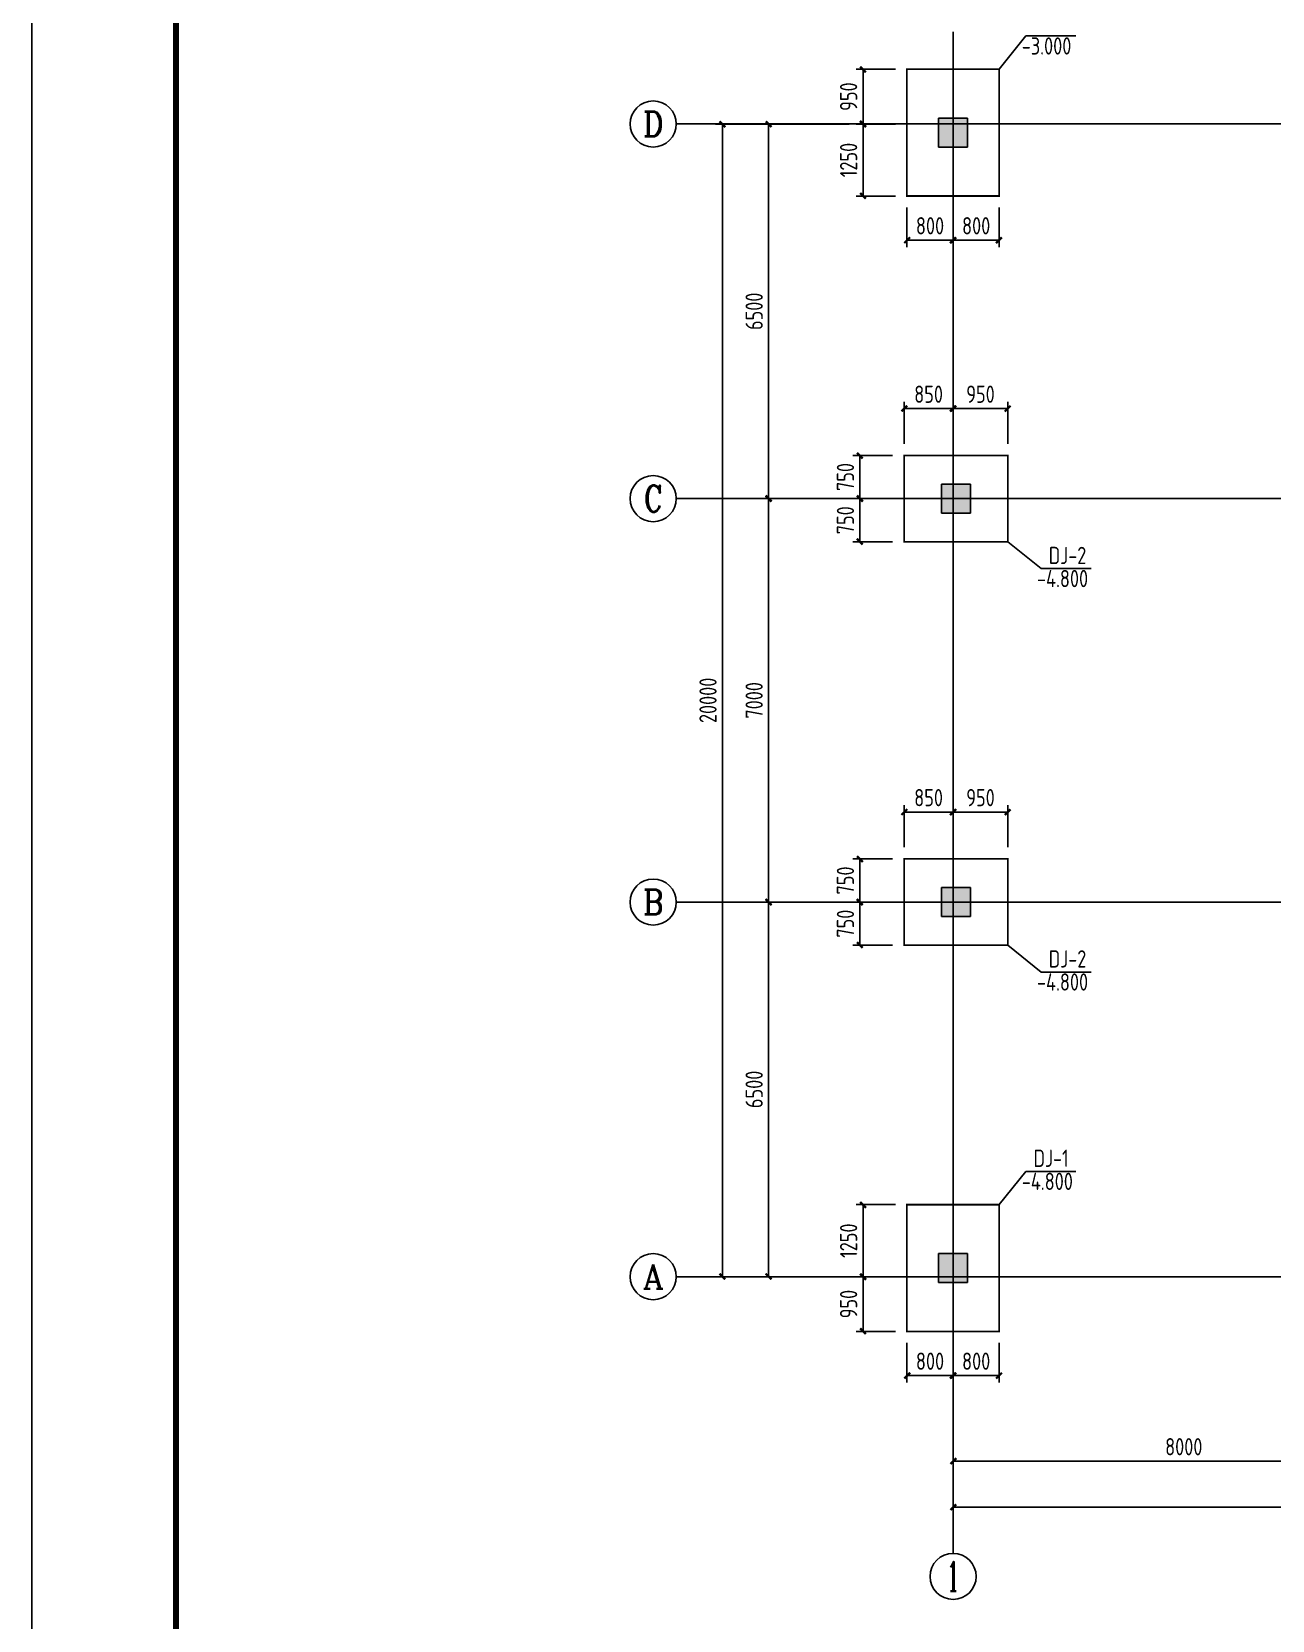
# Model space of a CAD drawing. Header units: millimetres. Extents: x 866561 to 876967, y 40200 to 44891.
# Drawn here: x 867507.5 to 867722.6, y 40426.1 to 40701.8 of the extents above; entities that cross this region are included whole.
import ezdxf
from ezdxf.enums import TextEntityAlignment as Align

# ---------------------------------------------------------------- set-up
doc = ezdxf.new("R2010")
doc.units = ezdxf.units.MM
doc.header["$LTSCALE"] = 1000
doc.header["$MEASUREMENT"] = 0
doc.linetypes.add('DOTE', pattern=[2.42, 2, -0.2, 0.02, -0.2])
for name, color, linetype in [('AXIS', 3, 'Continuous'), ('AXIS_TEXT', 7, 'Continuous'), ('DIM', 7, 'Continuous'), ('DOTE', 1, 'DOTE'), ('基础', 4, 'Continuous'), ('柱集中标注', 2, 'Continuous'), ('标注', 7, 'Continuous'), ('檩条', 34, 'Continuous')]:
    doc.layers.add(name, color=color, linetype=linetype)
doc.styles.add('_TCH_AXIS', font='COMPLEX', dxfattribs={"bigfont": 'GBCBIG'})
doc.styles.add('COMPLEX', font='COMPLEX')
doc.styles.add('GBHZ', font='gbenor.shx', dxfattribs={"width": 0.9, "bigfont": 'gbcbig.shx'})
doc.dimstyles.new('Y100', dxfattribs={"dimscale": 0, "dimtxt": 3, "dimasz": 0.01, "dimexe": 1.2, "dimexo": 2, "dimgap": 1, "dimtad": 1, "dimdec": 0, "dimlfac": 100, "dimzin": 0, "dimdsep": 46, "dimtxsty": 'GBHZ', "dimblk": 'DX', "dimcen": 0.09, "dimdle": 1, "dimclrd": 7, "dimclre": 7, "dimclrt": 7, "dimadec": 0, "dimazin": 0, "dimtfac": 1, "dimtdec": 0, "dimtix": 1, "dimtmove": 2, "dimatfit": 3, "dimldrblk": 'DX', "dimfxl": 0, "dimtolj": 1, "dimtzin": 0, "dimarcsym": 0})

# ---------------------------------------------------------------- blocks, each defined once
blk = doc.blocks.new('_AXISO')
blk.add_circle((0, 0), 0.5)
at = {"layer": 'AXIS_TEXT', "style": 'COMPLEX', "width": 1.041667}
blk.add_attdef('A', text='', height=0.56, dxfattribs=at).set_placement((-0.25, -0.28), (0.25, -0.28), align=Align.FIT)
blk = doc.blocks.new('DX')
at = {"color": 0, "linetype": 'ByBlock', "const_width": 40}
blk.add_lwpolyline([(-54, -51), (46, 49)], dxfattribs=at)
blk = doc.blocks.new('*D175')
at = {"layer": 'Defpoints', "color": 0, "transparency": 16777216}
for p in [(867667.25, 40469.75), (867747.25, 40469.75), (867747.25, 40453.75)]:
    blk.add_point(p, dxfattribs=at)
at = {"layer": 'dim', "color": 7, "lineweight": -2, "transparency": 16777216}
for p, q in [((867667.25, 40467.75), (867667.25, 40452.55)), ((867747.25, 40467.75), (867747.25, 40452.55)), ((867667.26, 40453.75), (867747.24, 40453.75))]:
    blk.add_line(p, q, dxfattribs=at)
at = {"layer": 'dim', "color": 7, "lineweight": -2, "transparency": 16777216, "xscale": 0.01, "yscale": 0.01, "zscale": 0.01, "rotation": 180}
blk.add_blockref('DX', (867667.25, 40453.75), dxfattribs=at)
at = {"layer": 'dim', "color": 7, "lineweight": -2, "transparency": 16777216, "xscale": 0.01, "yscale": 0.01, "zscale": 0.01}
blk.add_blockref('DX', (867747.25, 40453.75), dxfattribs=at)
at = {"layer": 'dim', "color": 7, "transparency": 16777216, "insert": (867707.25, 40456.25), "char_height": 3, "attachment_point": 5, "style": 'GBHZ'}
blk.add_mtext('\\A1;8000', dxfattribs=at)
blk = doc.blocks.new('*D181')
at = {"layer": 'Defpoints', "color": 0, "transparency": 16777216}
for p in [(867667.25, 40469.75), (868147.25, 40469.75), (867667.25, 40445.75)]:
    blk.add_point(p, dxfattribs=at)
at = {"layer": 'dim', "color": 7, "lineweight": -2, "transparency": 16777216}
for p, q in [((867667.25, 40467.75), (867667.25, 40444.55)), ((868147.25, 40467.75), (868147.25, 40444.55)), ((868147.24, 40445.75), (867667.26, 40445.75))]:
    blk.add_line(p, q, dxfattribs=at)
at = {"layer": 'dim', "color": 7, "lineweight": -2, "transparency": 16777216, "xscale": 0.01, "yscale": 0.01, "zscale": 0.01, "rotation": 180}
blk.add_blockref('DX', (867667.25, 40445.75), dxfattribs=at)
at = {"layer": 'dim', "color": 7, "lineweight": -2, "transparency": 16777216, "xscale": 0.01, "yscale": 0.01, "zscale": 0.01}
blk.add_blockref('DX', (868147.25, 40445.75), dxfattribs=at)
at = {"layer": 'dim', "color": 7, "transparency": 16777216, "insert": (867907.25, 40448.25), "char_height": 3, "attachment_point": 5, "style": 'GBHZ'}
blk.add_mtext('\\A1;48000', dxfattribs=at)
blk = doc.blocks.new('*D182')
at = {"layer": 'Defpoints', "color": 0, "transparency": 16777216}
for p in [(867635.25, 40550.75), (867651.25, 40550.75), (867651.25, 40485.75)]:
    blk.add_point(p, dxfattribs=at)
at = {"layer": 'dim', "color": 7, "lineweight": -2, "transparency": 16777216}
for p, q in [((867649.25, 40550.75), (867634.05, 40550.75)), ((867635.25, 40485.76), (867635.25, 40550.74)), ((867649.25, 40485.75), (867634.05, 40485.75))]:
    blk.add_line(p, q, dxfattribs=at)
at = {"layer": 'dim', "color": 7, "lineweight": -2, "transparency": 16777216, "xscale": 0.01, "yscale": 0.01, "zscale": 0.01}
for p, rotation in [((867635.25, 40550.75), 90), ((867635.25, 40485.75), 270)]:
    blk.add_blockref('DX', p, dxfattribs=dict(at, rotation=rotation))
at = {"layer": 'dim', "color": 7, "transparency": 16777216, "insert": (867632.75, 40518.25), "char_height": 3, "attachment_point": 5, "rotation": 90, "style": 'GBHZ'}
blk.add_mtext('\\A1;6500', dxfattribs=at)
blk = doc.blocks.new('*D183')
at = {"layer": 'Defpoints', "color": 0, "transparency": 16777216}
for p in [(867635.25, 40620.75), (867651.25, 40620.75), (867651.25, 40550.75)]:
    blk.add_point(p, dxfattribs=at)
at = {"layer": 'dim', "color": 7, "lineweight": -2, "transparency": 16777216}
for p, q in [((867649.25, 40620.75), (867634.05, 40620.75)), ((867635.25, 40550.76), (867635.25, 40620.74)), ((867649.25, 40550.75), (867634.05, 40550.75))]:
    blk.add_line(p, q, dxfattribs=at)
at = {"layer": 'dim', "color": 7, "lineweight": -2, "transparency": 16777216, "xscale": 0.01, "yscale": 0.01, "zscale": 0.01}
for p, rotation in [((867635.25, 40620.75), 90), ((867635.25, 40550.75), 270)]:
    blk.add_blockref('DX', p, dxfattribs=dict(at, rotation=rotation))
at = {"layer": 'dim', "color": 7, "transparency": 16777216, "insert": (867632.75, 40585.75), "char_height": 3, "attachment_point": 5, "rotation": 90, "style": 'GBHZ'}
blk.add_mtext('\\A1;7000', dxfattribs=at)
blk = doc.blocks.new('*D184')
at = {"layer": 'Defpoints', "color": 0, "transparency": 16777216}
for p in [(867635.25, 40685.75), (867651.25, 40685.75), (867651.25, 40620.75)]:
    blk.add_point(p, dxfattribs=at)
at = {"layer": 'dim', "color": 7, "lineweight": -2, "transparency": 16777216}
for p, q in [((867649.25, 40685.75), (867634.05, 40685.75)), ((867635.25, 40620.76), (867635.25, 40685.74)), ((867649.25, 40620.75), (867634.05, 40620.75))]:
    blk.add_line(p, q, dxfattribs=at)
at = {"layer": 'dim', "color": 7, "lineweight": -2, "transparency": 16777216, "xscale": 0.01, "yscale": 0.01, "zscale": 0.01}
for p, rotation in [((867635.25, 40685.75), 90), ((867635.25, 40620.75), 270)]:
    blk.add_blockref('DX', p, dxfattribs=dict(at, rotation=rotation))
at = {"layer": 'dim', "color": 7, "transparency": 16777216, "insert": (867632.75, 40653.25), "char_height": 3, "attachment_point": 5, "rotation": 90, "style": 'GBHZ'}
blk.add_mtext('\\A1;6500', dxfattribs=at)
blk = doc.blocks.new('*D185')
at = {"layer": 'Defpoints', "color": 0, "transparency": 16777216}
for p in [(867651.25, 40685.75), (867627.25, 40485.75), (867651.25, 40485.75)]:
    blk.add_point(p, dxfattribs=at)
at = {"layer": 'dim', "color": 7, "lineweight": -2, "transparency": 16777216}
for p, q in [((867649.25, 40685.75), (867626.05, 40685.75)), ((867627.25, 40685.74), (867627.25, 40485.76)), ((867649.25, 40485.75), (867626.05, 40485.75))]:
    blk.add_line(p, q, dxfattribs=at)
at = {"layer": 'dim', "color": 7, "lineweight": -2, "transparency": 16777216, "xscale": 0.01, "yscale": 0.01, "zscale": 0.01}
for p, rotation in [((867627.25, 40685.75), 90), ((867627.25, 40485.75), 270)]:
    blk.add_blockref('DX', p, dxfattribs=dict(at, rotation=rotation))
at = {"layer": 'dim', "color": 7, "transparency": 16777216, "insert": (867624.75, 40585.75), "char_height": 3, "attachment_point": 5, "rotation": 90, "style": 'GBHZ'}
blk.add_mtext('\\A1;20000', dxfattribs=at)
blk = doc.blocks.new('*D411')
at = {"layer": 'Defpoints', "color": 0, "transparency": 16777216}
for p in [(867659.25, 40673.25), (867667.25, 40673.25), (867667.25, 40665.59)]:
    blk.add_point(p, dxfattribs=at)
at = {"layer": '标注', "color": 7, "lineweight": -2, "transparency": 16777216}
for p, q in [((867659.25, 40671.25), (867659.25, 40664.39)), ((867667.25, 40671.25), (867667.25, 40664.39)), ((867659.26, 40665.59), (867667.24, 40665.59))]:
    blk.add_line(p, q, dxfattribs=at)
at = {"layer": '标注', "color": 7, "lineweight": -2, "transparency": 16777216, "xscale": 0.01, "yscale": 0.01, "zscale": 0.01, "rotation": 180}
blk.add_blockref('DX', (867659.25, 40665.59), dxfattribs=at)
at = {"layer": '标注', "color": 7, "lineweight": -2, "transparency": 16777216, "xscale": 0.01, "yscale": 0.01, "zscale": 0.01}
blk.add_blockref('DX', (867667.25, 40665.59), dxfattribs=at)
at = {"layer": '标注', "color": 7, "transparency": 16777216, "insert": (867663.25, 40668.09), "char_height": 3, "attachment_point": 5, "style": 'GBHZ'}
blk.add_mtext('\\A1;800', dxfattribs=at)
blk = doc.blocks.new('*D412')
at = {"layer": 'Defpoints', "color": 0, "transparency": 16777216}
for p in [(867667.25, 40673.25), (867675.25, 40673.25), (867675.25, 40665.59)]:
    blk.add_point(p, dxfattribs=at)
at = {"layer": '标注', "color": 7, "lineweight": -2, "transparency": 16777216}
for p, q in [((867667.25, 40671.25), (867667.25, 40664.39)), ((867675.25, 40671.25), (867675.25, 40664.39)), ((867667.26, 40665.59), (867675.24, 40665.59))]:
    blk.add_line(p, q, dxfattribs=at)
at = {"layer": '标注', "color": 7, "lineweight": -2, "transparency": 16777216, "xscale": 0.01, "yscale": 0.01, "zscale": 0.01, "rotation": 180}
blk.add_blockref('DX', (867667.25, 40665.59), dxfattribs=at)
at = {"layer": '标注', "color": 7, "lineweight": -2, "transparency": 16777216, "xscale": 0.01, "yscale": 0.01, "zscale": 0.01}
blk.add_blockref('DX', (867675.25, 40665.59), dxfattribs=at)
at = {"layer": '标注', "color": 7, "transparency": 16777216, "insert": (867671.25, 40668.09), "char_height": 3, "attachment_point": 5, "style": 'GBHZ'}
blk.add_mtext('\\A1;800', dxfattribs=at)
blk = doc.blocks.new('*D413')
at = {"layer": 'Defpoints', "color": 0, "transparency": 16777216}
for p in [(867659.25, 40695.25), (867651.63, 40685.75), (867659.25, 40685.75)]:
    blk.add_point(p, dxfattribs=at)
at = {"layer": '标注', "color": 7, "lineweight": -2, "transparency": 16777216}
for p, q in [((867657.25, 40695.25), (867650.43, 40695.25)), ((867651.63, 40695.24), (867651.63, 40685.76)), ((867657.25, 40685.75), (867650.43, 40685.75))]:
    blk.add_line(p, q, dxfattribs=at)
at = {"layer": '标注', "color": 7, "lineweight": -2, "transparency": 16777216, "xscale": 0.01, "yscale": 0.01, "zscale": 0.01}
for p, rotation in [((867651.63, 40695.25), 90), ((867651.63, 40685.75), 270)]:
    blk.add_blockref('DX', p, dxfattribs=dict(at, rotation=rotation))
at = {"layer": '标注', "color": 7, "transparency": 16777216, "insert": (867649.13, 40690.5), "char_height": 3, "attachment_point": 5, "rotation": 90, "style": 'GBHZ'}
blk.add_mtext('\\A1;950', dxfattribs=at)
blk = doc.blocks.new('*D414')
at = {"layer": 'Defpoints', "color": 0, "transparency": 16777216}
for p in [(867659.25, 40685.75), (867651.63, 40673.25), (867659.25, 40673.25)]:
    blk.add_point(p, dxfattribs=at)
at = {"layer": '标注', "color": 7, "lineweight": -2, "transparency": 16777216}
for p, q in [((867657.25, 40685.75), (867650.43, 40685.75)), ((867651.63, 40685.74), (867651.63, 40673.26)), ((867657.25, 40673.25), (867650.43, 40673.25))]:
    blk.add_line(p, q, dxfattribs=at)
at = {"layer": '标注', "color": 7, "lineweight": -2, "transparency": 16777216, "xscale": 0.01, "yscale": 0.01, "zscale": 0.01}
for p, rotation in [((867651.63, 40685.75), 90), ((867651.63, 40673.25), 270)]:
    blk.add_blockref('DX', p, dxfattribs=dict(at, rotation=rotation))
at = {"layer": '标注', "color": 7, "transparency": 16777216, "insert": (867649.13, 40679.5), "char_height": 3, "attachment_point": 5, "rotation": 90, "style": 'GBHZ'}
blk.add_mtext('\\A1;1250', dxfattribs=at)
blk = doc.blocks.new('*D439')
at = {"layer": 'Defpoints', "color": 0, "transparency": 16777216}
for p in [(867659.25, 40476.25), (867667.25, 40476.25), (867667.25, 40468.59)]:
    blk.add_point(p, dxfattribs=at)
at = {"layer": '标注', "color": 7, "lineweight": -2, "transparency": 16777216}
for p, q in [((867659.25, 40474.25), (867659.25, 40467.39)), ((867667.25, 40474.25), (867667.25, 40467.39)), ((867659.26, 40468.59), (867667.24, 40468.59))]:
    blk.add_line(p, q, dxfattribs=at)
at = {"layer": '标注', "color": 7, "lineweight": -2, "transparency": 16777216, "xscale": 0.01, "yscale": 0.01, "zscale": 0.01, "rotation": 180}
blk.add_blockref('DX', (867659.25, 40468.59), dxfattribs=at)
at = {"layer": '标注', "color": 7, "lineweight": -2, "transparency": 16777216, "xscale": 0.01, "yscale": 0.01, "zscale": 0.01}
blk.add_blockref('DX', (867667.25, 40468.59), dxfattribs=at)
at = {"layer": '标注', "color": 7, "transparency": 16777216, "insert": (867663.25, 40471.09), "char_height": 3, "attachment_point": 5, "style": 'GBHZ'}
blk.add_mtext('\\A1;800', dxfattribs=at)
blk = doc.blocks.new('*D440')
at = {"layer": 'Defpoints', "color": 0, "transparency": 16777216}
for p in [(867667.25, 40476.25), (867675.25, 40476.25), (867675.25, 40468.59)]:
    blk.add_point(p, dxfattribs=at)
at = {"layer": '标注', "color": 7, "lineweight": -2, "transparency": 16777216}
for p, q in [((867667.25, 40474.25), (867667.25, 40467.39)), ((867675.25, 40474.25), (867675.25, 40467.39)), ((867667.26, 40468.59), (867675.24, 40468.59))]:
    blk.add_line(p, q, dxfattribs=at)
at = {"layer": '标注', "color": 7, "lineweight": -2, "transparency": 16777216, "xscale": 0.01, "yscale": 0.01, "zscale": 0.01, "rotation": 180}
blk.add_blockref('DX', (867667.25, 40468.59), dxfattribs=at)
at = {"layer": '标注', "color": 7, "lineweight": -2, "transparency": 16777216, "xscale": 0.01, "yscale": 0.01, "zscale": 0.01}
blk.add_blockref('DX', (867675.25, 40468.59), dxfattribs=at)
at = {"layer": '标注', "color": 7, "transparency": 16777216, "insert": (867671.25, 40471.09), "char_height": 3, "attachment_point": 5, "style": 'GBHZ'}
blk.add_mtext('\\A1;800', dxfattribs=at)
blk = doc.blocks.new('*D441')
at = {"layer": 'Defpoints', "color": 0, "transparency": 16777216}
for p in [(867651.63, 40485.75), (867659.25, 40485.75), (867659.25, 40476.25)]:
    blk.add_point(p, dxfattribs=at)
at = {"layer": '标注', "color": 7, "lineweight": -2, "transparency": 16777216}
for p, q in [((867657.25, 40485.75), (867650.43, 40485.75)), ((867651.63, 40476.26), (867651.63, 40485.74)), ((867657.25, 40476.25), (867650.43, 40476.25))]:
    blk.add_line(p, q, dxfattribs=at)
at = {"layer": '标注', "color": 7, "lineweight": -2, "transparency": 16777216, "xscale": 0.01, "yscale": 0.01, "zscale": 0.01}
for p, rotation in [((867651.63, 40485.75), 90), ((867651.63, 40476.25), 270)]:
    blk.add_blockref('DX', p, dxfattribs=dict(at, rotation=rotation))
at = {"layer": '标注', "color": 7, "transparency": 16777216, "insert": (867649.13, 40481), "char_height": 3, "attachment_point": 5, "rotation": 90, "style": 'GBHZ'}
blk.add_mtext('\\A1;950', dxfattribs=at)
blk = doc.blocks.new('*D442')
at = {"layer": 'Defpoints', "color": 0, "transparency": 16777216}
for p in [(867651.63, 40498.25), (867659.25, 40498.25), (867659.25, 40485.75)]:
    blk.add_point(p, dxfattribs=at)
at = {"layer": '标注', "color": 7, "lineweight": -2, "transparency": 16777216}
for p, q in [((867657.25, 40498.25), (867650.43, 40498.25)), ((867651.63, 40485.76), (867651.63, 40498.24)), ((867657.25, 40485.75), (867650.43, 40485.75))]:
    blk.add_line(p, q, dxfattribs=at)
at = {"layer": '标注', "color": 7, "lineweight": -2, "transparency": 16777216, "xscale": 0.01, "yscale": 0.01, "zscale": 0.01}
for p, rotation in [((867651.63, 40498.25), 90), ((867651.63, 40485.75), 270)]:
    blk.add_blockref('DX', p, dxfattribs=dict(at, rotation=rotation))
at = {"layer": '标注', "color": 7, "transparency": 16777216, "insert": (867649.13, 40492), "char_height": 3, "attachment_point": 5, "rotation": 90, "style": 'GBHZ'}
blk.add_mtext('\\A1;1250', dxfattribs=at)
blk = doc.blocks.new('*D463')
at = {"layer": 'Defpoints', "color": 0, "transparency": 16777216}
for p in [(867658.75, 40558.25), (867651.08, 40550.75), (867658.75, 40550.75)]:
    blk.add_point(p, dxfattribs=at)
at = {"layer": '标注', "color": 7, "lineweight": -2, "transparency": 16777216}
for p, q in [((867656.75, 40558.25), (867649.88, 40558.25)), ((867651.08, 40558.24), (867651.08, 40550.76)), ((867656.75, 40550.75), (867649.88, 40550.75))]:
    blk.add_line(p, q, dxfattribs=at)
at = {"layer": '标注', "color": 7, "lineweight": -2, "transparency": 16777216, "xscale": 0.01, "yscale": 0.01, "zscale": 0.01}
for p, rotation in [((867651.08, 40558.25), 90), ((867651.08, 40550.75), 270)]:
    blk.add_blockref('DX', p, dxfattribs=dict(at, rotation=rotation))
at = {"layer": '标注', "color": 7, "transparency": 16777216, "insert": (867648.58, 40554.5), "char_height": 3, "attachment_point": 5, "rotation": 90, "style": 'GBHZ'}
blk.add_mtext('\\A1;750', dxfattribs=at)
blk = doc.blocks.new('*D464')
at = {"layer": 'Defpoints', "color": 0, "transparency": 16777216}
for p in [(867658.75, 40550.75), (867651.08, 40543.25), (867658.75, 40543.25)]:
    blk.add_point(p, dxfattribs=at)
at = {"layer": '标注', "color": 7, "lineweight": -2, "transparency": 16777216}
for p, q in [((867656.75, 40550.75), (867649.88, 40550.75)), ((867651.08, 40550.74), (867651.08, 40543.26)), ((867656.75, 40543.25), (867649.88, 40543.25))]:
    blk.add_line(p, q, dxfattribs=at)
at = {"layer": '标注', "color": 7, "lineweight": -2, "transparency": 16777216, "xscale": 0.01, "yscale": 0.01, "zscale": 0.01}
for p, rotation in [((867651.08, 40550.75), 90), ((867651.08, 40543.25), 270)]:
    blk.add_blockref('DX', p, dxfattribs=dict(at, rotation=rotation))
at = {"layer": '标注', "color": 7, "transparency": 16777216, "insert": (867648.58, 40547), "char_height": 3, "attachment_point": 5, "rotation": 90, "style": 'GBHZ'}
blk.add_mtext('\\A1;750', dxfattribs=at)
blk = doc.blocks.new('*D465')
at = {"layer": 'Defpoints', "color": 0, "transparency": 16777216}
for p in [(867667.25, 40566.37), (867658.75, 40558.25), (867667.25, 40558.25)]:
    blk.add_point(p, dxfattribs=at)
at = {"layer": '标注', "color": 7, "lineweight": -2, "transparency": 16777216}
for p, q in [((867658.75, 40560.25), (867658.75, 40567.57)), ((867667.25, 40560.25), (867667.25, 40567.57)), ((867658.76, 40566.37), (867667.24, 40566.37))]:
    blk.add_line(p, q, dxfattribs=at)
at = {"layer": '标注', "color": 7, "lineweight": -2, "transparency": 16777216, "xscale": 0.01, "yscale": 0.01, "zscale": 0.01, "rotation": 180}
blk.add_blockref('DX', (867658.75, 40566.37), dxfattribs=at)
at = {"layer": '标注', "color": 7, "lineweight": -2, "transparency": 16777216, "xscale": 0.01, "yscale": 0.01, "zscale": 0.01}
blk.add_blockref('DX', (867667.25, 40566.37), dxfattribs=at)
at = {"layer": '标注', "color": 7, "transparency": 16777216, "insert": (867663, 40568.87), "char_height": 3, "attachment_point": 5, "style": 'GBHZ'}
blk.add_mtext('\\A1;850', dxfattribs=at)
blk = doc.blocks.new('*D466')
at = {"layer": 'Defpoints', "color": 0, "transparency": 16777216}
for p in [(867676.75, 40566.37), (867667.25, 40558.25), (867676.75, 40558.25)]:
    blk.add_point(p, dxfattribs=at)
at = {"layer": '标注', "color": 7, "lineweight": -2, "transparency": 16777216}
for p, q in [((867667.25, 40560.25), (867667.25, 40567.57)), ((867676.75, 40560.25), (867676.75, 40567.57)), ((867667.26, 40566.37), (867676.74, 40566.37))]:
    blk.add_line(p, q, dxfattribs=at)
at = {"layer": '标注', "color": 7, "lineweight": -2, "transparency": 16777216, "xscale": 0.01, "yscale": 0.01, "zscale": 0.01, "rotation": 180}
blk.add_blockref('DX', (867667.25, 40566.37), dxfattribs=at)
at = {"layer": '标注', "color": 7, "lineweight": -2, "transparency": 16777216, "xscale": 0.01, "yscale": 0.01, "zscale": 0.01}
blk.add_blockref('DX', (867676.75, 40566.37), dxfattribs=at)
at = {"layer": '标注', "color": 7, "transparency": 16777216, "insert": (867672, 40568.87), "char_height": 3, "attachment_point": 5, "style": 'GBHZ'}
blk.add_mtext('\\A1;950', dxfattribs=at)
blk = doc.blocks.new('*D467')
at = {"layer": 'Defpoints', "color": 0, "transparency": 16777216}
for p in [(867658.75, 40628.25), (867651.08, 40620.75), (867658.75, 40620.75)]:
    blk.add_point(p, dxfattribs=at)
at = {"layer": '标注', "color": 7, "lineweight": -2, "transparency": 16777216}
for p, q in [((867656.75, 40628.25), (867649.88, 40628.25)), ((867651.08, 40628.24), (867651.08, 40620.76)), ((867656.75, 40620.75), (867649.88, 40620.75))]:
    blk.add_line(p, q, dxfattribs=at)
at = {"layer": '标注', "color": 7, "lineweight": -2, "transparency": 16777216, "xscale": 0.01, "yscale": 0.01, "zscale": 0.01}
for p, rotation in [((867651.08, 40628.25), 90), ((867651.08, 40620.75), 270)]:
    blk.add_blockref('DX', p, dxfattribs=dict(at, rotation=rotation))
at = {"layer": '标注', "color": 7, "transparency": 16777216, "insert": (867648.58, 40624.5), "char_height": 3, "attachment_point": 5, "rotation": 90, "style": 'GBHZ'}
blk.add_mtext('\\A1;750', dxfattribs=at)
blk = doc.blocks.new('*D468')
at = {"layer": 'Defpoints', "color": 0, "transparency": 16777216}
for p in [(867658.75, 40620.75), (867651.08, 40613.25), (867658.75, 40613.25)]:
    blk.add_point(p, dxfattribs=at)
at = {"layer": '标注', "color": 7, "lineweight": -2, "transparency": 16777216}
for p, q in [((867656.75, 40620.75), (867649.88, 40620.75)), ((867651.08, 40620.74), (867651.08, 40613.26)), ((867656.75, 40613.25), (867649.88, 40613.25))]:
    blk.add_line(p, q, dxfattribs=at)
at = {"layer": '标注', "color": 7, "lineweight": -2, "transparency": 16777216, "xscale": 0.01, "yscale": 0.01, "zscale": 0.01}
for p, rotation in [((867651.08, 40620.75), 90), ((867651.08, 40613.25), 270)]:
    blk.add_blockref('DX', p, dxfattribs=dict(at, rotation=rotation))
at = {"layer": '标注', "color": 7, "transparency": 16777216, "insert": (867648.58, 40617), "char_height": 3, "attachment_point": 5, "rotation": 90, "style": 'GBHZ'}
blk.add_mtext('\\A1;750', dxfattribs=at)
blk = doc.blocks.new('*D469')
at = {"layer": 'Defpoints', "color": 0, "transparency": 16777216}
for p in [(867667.25, 40636.37), (867658.75, 40628.25), (867667.25, 40628.25)]:
    blk.add_point(p, dxfattribs=at)
at = {"layer": '标注', "color": 7, "lineweight": -2, "transparency": 16777216}
for p, q in [((867658.75, 40630.25), (867658.75, 40637.57)), ((867658.76, 40636.37), (867667.24, 40636.37)), ((867667.25, 40630.25), (867667.25, 40637.57))]:
    blk.add_line(p, q, dxfattribs=at)
at = {"layer": '标注', "color": 7, "lineweight": -2, "transparency": 16777216, "xscale": 0.01, "yscale": 0.01, "zscale": 0.01, "rotation": 180}
blk.add_blockref('DX', (867658.75, 40636.37), dxfattribs=at)
at = {"layer": '标注', "color": 7, "lineweight": -2, "transparency": 16777216, "xscale": 0.01, "yscale": 0.01, "zscale": 0.01}
blk.add_blockref('DX', (867667.25, 40636.37), dxfattribs=at)
at = {"layer": '标注', "color": 7, "transparency": 16777216, "insert": (867663, 40638.87), "char_height": 3, "attachment_point": 5, "style": 'GBHZ'}
blk.add_mtext('\\A1;850', dxfattribs=at)
blk = doc.blocks.new('*D470')
at = {"layer": 'Defpoints', "color": 0, "transparency": 16777216}
for p in [(867676.75, 40636.37), (867667.25, 40628.25), (867676.75, 40628.25)]:
    blk.add_point(p, dxfattribs=at)
at = {"layer": '标注', "color": 7, "lineweight": -2, "transparency": 16777216}
for p, q in [((867667.25, 40630.25), (867667.25, 40637.57)), ((867667.26, 40636.37), (867676.74, 40636.37)), ((867676.75, 40630.25), (867676.75, 40637.57))]:
    blk.add_line(p, q, dxfattribs=at)
at = {"layer": '标注', "color": 7, "lineweight": -2, "transparency": 16777216, "xscale": 0.01, "yscale": 0.01, "zscale": 0.01, "rotation": 180}
blk.add_blockref('DX', (867667.25, 40636.37), dxfattribs=at)
at = {"layer": '标注', "color": 7, "lineweight": -2, "transparency": 16777216, "xscale": 0.01, "yscale": 0.01, "zscale": 0.01}
blk.add_blockref('DX', (867676.75, 40636.37), dxfattribs=at)
at = {"layer": '标注', "color": 7, "transparency": 16777216, "insert": (867672, 40638.87), "char_height": 3, "attachment_point": 5, "style": 'GBHZ'}
blk.add_mtext('\\A1;950', dxfattribs=at)

msp = doc.modelspace()

# ---------------------------------------------------------------- linework, layer by layer
for p, q in [((867507.484, 40201.355), (867507.484, 40795.355)), ((867507.484, 40795.355), (867507.484, 40201.355))]:
    msp.add_line(p, q)
at = {"color": 0, "const_width": 1}
msp.add_lwpolyline([(868338.484, 40211.355), (867532.484, 40211.355), (867532.484, 40785.355), (868338.484, 40785.355)], close=True, dxfattribs=at)
for points in [[(867664.746, 40686.753), (867664.746, 40681.753), (867669.746, 40681.753), (867669.746, 40686.753)], [(867665.246, 40623.253), (867670.246, 40623.253), (867670.246, 40618.253), (867665.246, 40618.253)], [(867665.246, 40553.253), (867670.246, 40553.253), (867670.246, 40548.253), (867665.246, 40548.253)], [(867664.746, 40484.753), (867664.746, 40489.753), (867669.746, 40489.753), (867669.746, 40484.753)]]:
    msp.add_lwpolyline(points, close=True)
at = {"layer": 'AXIS', "color": 0}
for p, q in [((867651.246, 40685.753), (867619.246, 40685.753)), ((867651.246, 40620.753), (867619.246, 40620.753)), ((867651.246, 40550.753), (867619.246, 40550.753)), ((867651.246, 40485.753), (867619.246, 40485.753)), ((867667.246, 40469.753), (867667.246, 40437.753))]:
    msp.add_line(p, q, dxfattribs=at)
at = {"layer": 'DOTE', "linetype": 'DOTE'}
for p, q in [((867667.246, 40469.753), (867667.246, 40701.753)), ((867651.246, 40685.753), (868163.246, 40685.753)), ((867651.246, 40620.753), (868163.246, 40620.753)), ((867651.246, 40550.753), (868163.246, 40550.753)), ((868163.246, 40485.753), (867651.246, 40485.753))]:
    msp.add_line(p, q, dxfattribs=at)
at = {"layer": '基础', "color": 3, "const_width": 0.3}
for points in [[(867675.246, 40695.253), (867659.246, 40695.253), (867659.246, 40673.253), (867675.246, 40673.253)], [(867658.746, 40613.253), (867658.746, 40628.253), (867676.746, 40628.253), (867676.746, 40613.253)], [(867658.746, 40543.253), (867658.746, 40558.253), (867676.746, 40558.253), (867676.746, 40543.253)], [(867675.246, 40476.253), (867659.246, 40476.253), (867659.246, 40498.253), (867675.246, 40498.253)]]:
    msp.add_lwpolyline(points, close=True, dxfattribs=at)
at = {"layer": '标注'}
for points in [[(867664.746, 40686.753), (867669.746, 40686.753), (867664.746, 40681.753), (867669.746, 40681.753)], [(867665.246, 40623.253), (867665.246, 40618.253), (867670.246, 40623.253), (867670.246, 40618.253)], [(867665.246, 40553.253), (867665.246, 40548.253), (867670.246, 40553.253), (867670.246, 40548.253)], [(867664.746, 40484.753), (867669.746, 40484.753), (867664.746, 40489.753), (867669.746, 40489.753)]]:
    msp.add_solid(points, dxfattribs=at)
at = {"layer": '檩条'}
for p, q in [((867675.246, 40695.253), (867679.881, 40701.026)), ((867688.557, 40701.026), (867679.881, 40701.026)), ((867676.746, 40613.253), (867682.519, 40608.617)), ((867691.195, 40608.617), (867682.519, 40608.617)), ((867676.746, 40543.253), (867682.519, 40538.617)), ((867691.195, 40538.617), (867682.519, 40538.617)), ((867675.246, 40498.253), (867679.881, 40504.026)), ((867688.557, 40504.026), (867679.881, 40504.026))]:
    msp.add_line(p, q, dxfattribs=at)

# ---------------------------------------------------------------- block references
at = {"layer": 'AXIS', "color": 0}
ref = msp.add_blockref('_AXISO', (867615.246, 40685.753), dxfattribs=dict(at, xscale=8, yscale=8, zscale=8))
ref.add_attrib('A', 'D', dxfattribs={"layer": 'AXIS_TEXT', "color": 0, "height": 4.353, "style": '_TCH_AXIS'}).set_placement((867613.484, 40683.577), (867617.007, 40683.577), align=Align.FIT)
ref = msp.add_blockref('_AXISO', (867615.246, 40620.753), dxfattribs=dict(at, xscale=8, yscale=8, zscale=8))
ref.add_attrib('A', 'C', dxfattribs={"layer": 'AXIS_TEXT', "color": 0, "height": 4.557, "style": '_TCH_AXIS'}).set_placement((867613.618, 40618.474), (867616.873, 40618.474), align=Align.FIT)
ref = msp.add_blockref('_AXISO', (867615.246, 40550.753), dxfattribs=dict(at, xscale=8, yscale=8, zscale=8))
ref.add_attrib('A', 'B', dxfattribs={"layer": 'AXIS_TEXT', "color": 0, "height": 4.353, "style": '_TCH_AXIS'}).set_placement((867613.484, 40548.577), (867617.007, 40548.577), align=Align.FIT)
ref = msp.add_blockref('_AXISO', (867615.246, 40485.753), dxfattribs=dict(at, xscale=8, yscale=8, zscale=8))
ref.add_attrib('A', 'A', dxfattribs={"layer": 'AXIS_TEXT', "color": 0, "height": 4.252, "style": '_TCH_AXIS'}).set_placement((867613.423, 40483.627), (867617.068, 40483.627), align=Align.FIT)
ref = msp.add_blockref('_AXISO', (867667.246, 40433.753), dxfattribs=dict(at, xscale=8, yscale=8, zscale=8))
ref.add_attrib('A', '1', dxfattribs={"layer": 'AXIS_TEXT', "color": 0, "height": 5.147, "style": '_TCH_AXIS'}).set_placement((867666.143, 40431.179), (867668.349, 40431.179), align=Align.FIT)

# ---------------------------------------------------------------- texts
at = {"layer": '柱集中标注', "style": 'GBHZ', "width": 0.9}
for s, p in [('-3.000', (867679.163, 40697.792)), ('DJ-2', (867683.835, 40609.39)), ('-4.800', (867681.801, 40605.383)), ('DJ-2', (867683.835, 40539.39)), ('-4.800', (867681.801, 40535.383)), ('DJ-1', (867681.197, 40504.799)), ('-4.800', (867679.163, 40500.792))]:
    msp.add_text(s, height=3, dxfattribs=at).set_placement(p)

# ---------------------------------------------------------------- dimensions: what is measured, and where the dimension line sits
at = {"layer": 'dim'}
for base, p1, p2, picture, middle in [((867627.246, 40485.753), (867651.246, 40685.753), (867651.246, 40485.753), '*D185', (867624.746, 40585.753)), ((867635.246, 40685.753), (867651.246, 40620.753), (867651.246, 40685.753), '*D184', (867632.746, 40653.253)), ((867635.246, 40620.753), (867651.246, 40550.753), (867651.246, 40620.753), '*D183', (867632.746, 40585.753)), ((867635.246, 40550.753), (867651.246, 40485.753), (867651.246, 40550.753), '*D182', (867632.746, 40518.253))]:
    dim = msp.add_linear_dim(base=base, p1=p1, p2=p2, angle=90, dimstyle='Y100', override={"dimscale": 1, "dimfxl": 2}, dxfattribs=at)
    dim.commit()
    dim.dimension.update_dxf_attribs({"geometry": picture, "text_midpoint": middle})
for base, p1, p2, picture, middle in [((867747.246, 40453.753), (867667.246, 40469.753), (867747.246, 40469.753), '*D175', (867707.246, 40456.253)), ((867667.246, 40445.753), (868147.246, 40469.753), (867667.246, 40469.753), '*D181', (867907.246, 40448.253))]:
    dim = msp.add_linear_dim(base=base, p1=p1, p2=p2, dimstyle='Y100', override={"dimscale": 1, "dimfxl": 2}, dxfattribs=at)
    dim.commit()
    dim.dimension.update_dxf_attribs({"geometry": picture, "text_midpoint": middle})
at = {"layer": '标注'}
for base, p1, p2, angle, picture, middle in [((867651.628, 40685.753), (867659.246, 40695.253), (867659.246, 40685.753), 270, '*D413', (867649.128, 40690.503)), ((867651.628, 40673.253), (867659.246, 40685.753), (867659.246, 40673.253), 270, '*D414', (867649.128, 40679.503)), ((867651.081, 40620.753), (867658.746, 40628.253), (867658.746, 40620.753), 270, '*D467', (867648.581, 40624.503)), ((867651.081, 40613.253), (867658.746, 40620.753), (867658.746, 40613.253), 270, '*D468', (867648.581, 40617.003)), ((867651.081, 40550.753), (867658.746, 40558.253), (867658.746, 40550.753), 270, '*D463', (867648.581, 40554.503)), ((867651.081, 40543.253), (867658.746, 40550.753), (867658.746, 40543.253), 270, '*D464', (867648.581, 40547.003)), ((867651.628, 40498.253), (867659.246, 40485.753), (867659.246, 40498.253), 90, '*D442', (867649.128, 40492.003)), ((867651.628, 40485.753), (867659.246, 40476.253), (867659.246, 40485.753), 90, '*D441', (867649.128, 40481.003))]:
    dim = msp.add_linear_dim(base=base, p1=p1, p2=p2, angle=angle, dimstyle='Y100', override={"dimscale": 1, "dimfxl": 150}, dxfattribs=at)
    dim.commit()
    dim.dimension.update_dxf_attribs({"geometry": picture, "text_midpoint": middle})
for base, p1, p2, picture, middle in [((867667.246, 40665.588), (867659.246, 40673.253), (867667.246, 40673.253), '*D411', (867663.246, 40668.088)), ((867675.246, 40665.588), (867667.246, 40673.253), (867675.246, 40673.253), '*D412', (867671.246, 40668.088)), ((867667.246, 40636.37), (867658.746, 40628.253), (867667.246, 40628.253), '*D469', (867662.996, 40638.87)), ((867676.746, 40636.37), (867667.246, 40628.253), (867676.746, 40628.253), '*D470', (867671.996, 40638.87)), ((867667.246, 40566.37), (867658.746, 40558.253), (867667.246, 40558.253), '*D465', (867662.996, 40568.87)), ((867676.746, 40566.37), (867667.246, 40558.253), (867676.746, 40558.253), '*D466', (867671.996, 40568.87)), ((867667.246, 40468.588), (867659.246, 40476.253), (867667.246, 40476.253), '*D439', (867663.246, 40471.088)), ((867675.246, 40468.588), (867667.246, 40476.253), (867675.246, 40476.253), '*D440', (867671.246, 40471.088))]:
    dim = msp.add_linear_dim(base=base, p1=p1, p2=p2, dimstyle='Y100', override={"dimscale": 1, "dimfxl": 150}, dxfattribs=at)
    dim.commit()
    dim.dimension.update_dxf_attribs({"geometry": picture, "text_midpoint": middle})

doc.saveas('drawing.dxf')
